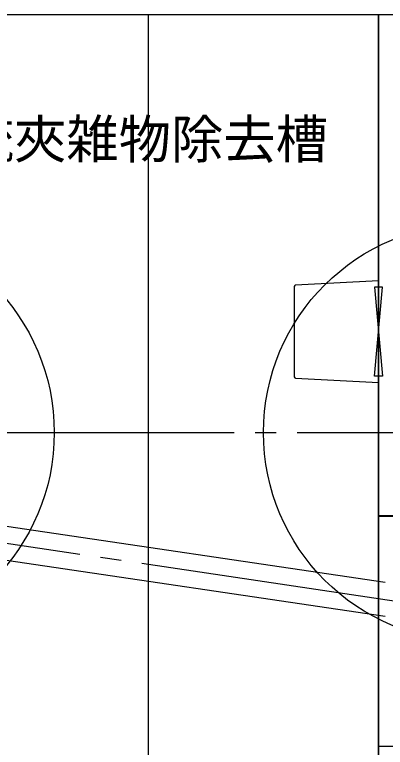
# Model space of a CAD drawing. Units: millimetres, scale not verified. Extents: x -8093 to 8093, y -5792 to 5792.
# Drawn here: x -5772 to -5240, y 535 to 1587 of the extents above; entities that cross this region are included whole.
import ezdxf
from ezdxf.enums import TextEntityAlignment as Align

# ---------------------------------------------------------------- set-up
doc = ezdxf.new("R2010")
doc.units = ezdxf.units.MM
doc.header["$LTSCALE"] = 30
doc.linetypes.add('LONG_CHAIN', pattern=[21, 18, -1, 1, -1])
doc.layers.add('0-1_00クル-フ-0躯体', color=3, linetype='Continuous', lineweight=25)
doc.styles.add('ＭＳ ゴシック', font='')
doc.styles.get('ＭＳ ゴシック').set_extended_font_data('MS Gothic')

msp = doc.modelspace()

# ---------------------------------------------------------------- linework, layer by layer
at = {"layer": '0-1_00クル-フ-0躯体'}
for p, q in [((-6249.9, 1587.35), (-4849.9, 1587.35)), ((-5579.9, 387.35), (-5579.9, 1587.35)), ((-5249.9, 1587.35), (-5249.9, 387.35)), ((-5249.9, 1587.35), (-5249.9, 387.35)), ((-5249.9, 387.35), (-5249.9, 1587.35)), ((-5368.84, 1199.27), (-5249.9, 1205.5)), ((-5370.74, 1197.27), (-5370.74, 1067.44)), ((-5255.58, 1068.35), (-5244.21, 1196.35)), ((-5249.9, 1092.35), (-5249.9, 1192.35)), ((-5368.84, 1065.44), (-5249.9, 1059.21)), ((-5244.21, 1068.35), (-5255.58, 1068.35)), ((-6086.74, 897.73), (-5240.68, 772.42)), ((-5216.9, 867.75), (-5250.68, 867.75)), ((-5248.9, 867.35), (-4650.9, 867.35)), ((-6142.02, 857.48), (-5240.68, 723.88)), ((-5250.68, 537.35), (-5045.15, 537.35))]:
    msp.add_line(p, q, dxfattribs=at)
at = {"layer": '0-1_00クル-フ-0躯体', "linetype": 'LONG_CHAIN'}
for p, q in [((-6626.82, 987.35), (-4036.75, 987.35)), ((-6212.61, 892.33), (-4981.6, 709.32))]:
    msp.add_line(p, q, dxfattribs=at)
at = {"layer": '0-1_00クル-フ-0躯体'}
msp.add_lwpolyline([(-5244.21, 1196.35), (-5255.58, 1196.35), (-5244.21, 1068.35)], dxfattribs=at)
for centre in [(-6014.9, 987.35), (-5114.9, 987.35)]:
    msp.add_circle(centre, 300, dxfattribs=at)
for centre, start, end in [((-5368.74, 1197.27), 93, 180), ((-5368.74, 1067.44), 180, 267)]:
    msp.add_arc(centre, 2, start, end, dxfattribs=at)

# ---------------------------------------------------------------- texts
at = {"layer": '0-1_00クル-フ-0躯体', "color": 4, "style": 'ＭＳ ゴシック'}
msp.add_text('横向流夾雑物除去槽', height=54.99, dxfattribs=at).set_placement((-5997.55, 1364.57), align=Align.BOTTOM_LEFT)

doc.saveas('drawing.dxf')
